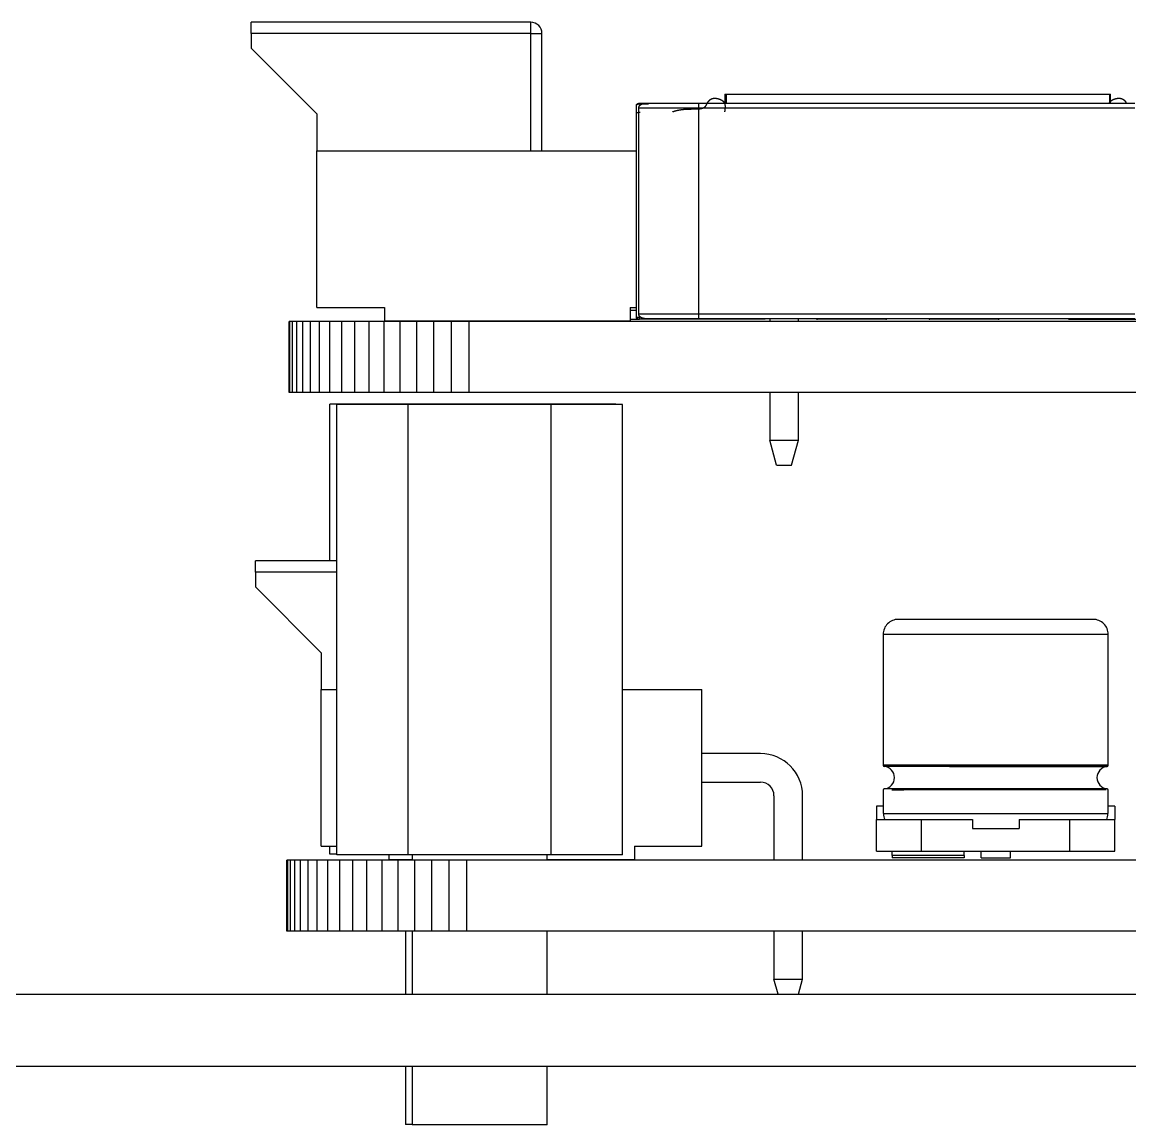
# Model space of a CAD drawing. Extents: x 0 to 11, y 0 to 8.5.
# Drawn here: x 2.8731 to 3.1961, y 3.0392 to 3.3607 of the extents above; entities that cross this region are included whole.
import ezdxf

# ---------------------------------------------------------------- set-up
doc = ezdxf.new("R2010")
doc.units = 0
doc.header["$LTSCALE"] = 0.5
doc.header["$MEASUREMENT"] = 0
doc.layers.add('TANGENT_LINES', color=7, linetype='CONTINUOUS')
doc.layers.add('VISIBLE', color=7, linetype='CONTINUOUS')

msp = doc.modelspace()

# ---------------------------------------------------------------- linework, layer by layer
at = {"layer": 'TANGENT_LINES'}
for p, q in [((3.021394598443453, 3.357383128529226), (3.021394598443453, 3.36066396842424)), ((3.021394598443453, 3.357383128529226), (2.939898535451327, 3.357383128529226)), ((3.021394598443453, 3.32313116002529), (3.021394598443453, 3.357383128529226)), ((3.021394598443453, 3.357383128529226), (3.024675438338466, 3.357383128529226)), ((3.070436593194109, 3.33572958522214), (3.070436593194109, 3.337041921180145)), ((3.078378268581786, 3.339666593096156), (3.078378268581786, 3.337041921180145)), ((3.190176818328965, 3.339666593096156), (3.190176818328965, 3.337041921180145)), ((3.052903784795159, 3.33572958522214), (3.070436593194109, 3.33572958522214)), ((3.070436593194109, 3.33572958522214), (3.197549454086498, 3.33572958522214)), ((3.070436593194109, 3.275493364749699), (3.070436593194109, 3.33572958522214)), ((3.070436593194109, 3.275493364749699), (3.052903784795159, 3.275493364749699)), ((3.197549454086498, 3.275493364749699), (3.070436593194109, 3.275493364749699)), ((3.070436593194109, 3.274181028791694), (3.070436593194109, 3.275493364749699)), ((2.995804047262351, 3.273524860812691), (2.995804047262351, 3.27339362721689)), ((3.006302734926392, 3.273524860812691), (3.006302734926392, 3.27339362721689)), ((3.056861640963138, 3.274049795195893), (3.056861640963138, 3.274137886789254)), ((2.964818828624583, 3.200325707866219), (2.941116159597494, 3.200325707866219)), ((3.189803823639489, 3.182171727113817), (3.124187025739226, 3.182171727113817)), ((3.189505595426779, 3.143662953695602), (3.124485316202768, 3.143662953695602)), ((3.189505595426779, 3.137128444539014), (3.124485316202769, 3.137128444539014)), ((3.147809072983321, 3.117714159309788), (3.126811697655237, 3.117714159309788))]:
    msp.add_line(p, q, dxfattribs=at)
at = {"layer": 'VISIBLE'}
for p, q in [((3.021394598440513, 3.36066396842424), (2.939898535451327, 3.36066396842424)), ((2.939898535451327, 3.357383128529226), (2.939898535451327, 3.36066396842424)), ((2.939898535451327, 3.357383128529226), (2.939898535451327, 3.353052419867809)), ((3.024675438338466, 3.32313116002529), (3.024675438338466, 3.357383128529226)), ((2.939898535451327, 3.353052419867809), (2.959058640438204, 3.333892314880933)), ((3.053284093325343, 3.336858464701769), (3.053284093325343, 3.337041451253696)), ((3.053284096606183, 3.337041921180145), (3.055765837157364, 3.337041921180145)), ((3.055095385845028, 3.337041921180145), (3.070436593194109, 3.337041921180145)), ((3.070436593194109, 3.337041921180145), (3.197549454086498, 3.337041921180145)), ((3.078007778894919, 3.339666593096156), (3.078007778894919, 3.337041921180145)), ((3.078007778894913, 3.339666593096156), (3.078378268581798, 3.339666593096156)), ((3.078378268581799, 3.339666593096156), (3.190176818328965, 3.339666593096156)), ((3.190176818328953, 3.339666593096156), (3.190420254981449, 3.339666593096156)), ((3.190420254981455, 3.337041921180145), (3.190420254981455, 3.339666593096156)), ((2.959058640438204, 3.333892314880933), (2.959058640438204, 3.32313116002529)), ((3.052188292800408, 3.334145455588048), (3.052188292800408, 3.336385753201158)), ((3.052188292800408, 3.274574729579095), (3.052188292800408, 3.334145455588032)), ((3.052903784795159, 3.275493364749699), (3.052903784795159, 3.33572958522214)), ((3.053284096606183, 3.336858464701763), (3.055765837157364, 3.336858464701763)), ((2.959058640438204, 3.32313116002529), (3.052188292800409, 3.32313116002529)), ((2.959058640438204, 3.277461868686707), (2.959058640438204, 3.32313116002529)), ((2.959058640438204, 3.277461868686707), (2.978743679808282, 3.277461868686707)), ((2.978743679808282, 3.277461868686707), (2.978743679808282, 3.273524860812691)), ((3.050397223115369, 3.277461868686707), (3.05218829280041, 3.277461868686707)), ((3.050397223115369, 3.277461868686707), (3.050397223115369, 3.273524860812691)), ((3.05039722311537, 3.276674467111904), (3.05218829280041, 3.276674467111904)), ((2.951174926527443, 3.27339362721689), (2.950922157498571, 3.27339362721689)), ((2.950922157498571, 3.252658719080407), (2.950922157498571, 3.27339362721689)), ((2.951174926527443, 3.252658719080407), (2.951174926527443, 3.27339362721689)), ((2.951930805792534, 3.27339362721689), (2.951174926527443, 3.27339362721689)), ((2.95318251182928, 3.27339362721689), (2.951930805792534, 3.27339362721689)), ((2.951930805792534, 3.252658719080407), (2.951930805792534, 3.27339362721689)), ((2.954917984270224, 3.27339362721689), (2.95318251182928, 3.27339362721689)), ((2.95318251182928, 3.252658719080407), (2.95318251182928, 3.27339362721689)), ((2.957120517078624, 3.27339362721689), (2.954917984270224, 3.27339362721689)), ((2.954917984270224, 3.252658719080407), (2.954917984270224, 3.27339362721689)), ((2.959768902905395, 3.27339362721689), (2.957120517078624, 3.27339362721689)), ((2.957120517078624, 3.252658719080407), (2.957120517078624, 3.27339362721689)), ((2.962837616816157, 3.27339362721689), (2.959768902905395, 3.27339362721689)), ((2.959768902905395, 3.252658719080407), (2.959768902905395, 3.27339362721689)), ((2.962837616816157, 3.252658719080407), (2.962837616816157, 3.27339362721689)), ((2.966297131251852, 3.27339362721689), (2.962837616816157, 3.27339362721689)), ((2.970114112879149, 3.27339362721689), (2.966297131251852, 3.27339362721689)), ((2.966297131251852, 3.252658719080407), (2.966297131251852, 3.27339362721689)), ((2.974251803167863, 3.27339362721689), (2.970114112879149, 3.27339362721689)), ((2.970114112879149, 3.252658719080407), (2.970114112879149, 3.27339362721689)), ((2.978670359598309, 3.27339362721689), (2.974251803167863, 3.27339362721689)), ((2.974251803167863, 3.252658719080407), (2.974251803167863, 3.27339362721689)), ((2.983327223115369, 3.27339362721689), (2.978670359598309, 3.27339362721689)), ((2.978670359598309, 3.252658719080407), (2.978670359598309, 3.27339362721689)), ((3.050397223115369, 3.273524860812691), (2.978743679808282, 3.273524860812691)), ((2.983327223115369, 3.252658719080407), (2.983327223115369, 3.27339362721689)), ((2.988177551199358, 3.27339362721689), (2.983327223115369, 3.27339362721689)), ((2.993174637813532, 3.27339362721689), (2.988177551199358, 3.27339362721689)), ((2.988177551199358, 3.252658719080407), (2.988177551199358, 3.27339362721689)), ((2.990554703430329, 3.273524860812691), (2.990554703430329, 3.27339362721689)), ((2.990888080474411, 3.273524860812691), (2.990888080474411, 3.27339362721689)), ((2.99827033335159, 3.27339362721689), (2.993174637813532, 3.27339362721689)), ((2.993174637813532, 3.252658719080407), (2.993174637813532, 3.27339362721689)), ((3.003415595818781, 3.27339362721689), (2.99827033335159, 3.27339362721689)), ((2.99827033335159, 3.252658719080407), (2.99827033335159, 3.27339362721689)), ((2.998428711280059, 3.273524860812691), (2.998428711016782, 3.27339362721689)), ((3.410239742800409, 3.27339362721689), (3.003415595818781, 3.27339362721689)), ((3.003415595818781, 3.252658719080407), (3.003415595818781, 3.27339362721689)), ((3.003678062898532, 3.273524860812691), (3.003678062894804, 3.27339362721689)), ((3.011218701365499, 3.273524860812691), (3.01121870135387, 3.27339362721689)), ((3.011552078758413, 3.27339362721689), (3.011552078758413, 3.273524860812691)), ((3.05039722311537, 3.274049795195893), (3.053064933220357, 3.274049795195893)), ((3.056861640963138, 3.274049795195893), (3.053064933220356, 3.274049795195893)), ((3.070436593194109, 3.274181028791694), (3.055095385845028, 3.274181028791694)), ((3.08973565671117, 3.274049795195893), (3.056861640963138, 3.274049795195893)), ((3.197549454086498, 3.274181028791694), (3.070436593194109, 3.274181028791694)), ((3.091112446212482, 3.274181028791694), (3.091112446212482, 3.27339362721689)), ((3.099445779545815, 3.27339362721689), (3.099445779545815, 3.274181028791694)), ((3.124937905530067, 3.274049795195893), (3.104990398968387, 3.274049795195893)), ((3.157746304480199, 3.274049795195893), (3.137798797918519, 3.274049795195893)), ((3.178250390569437, 3.274049795195893), (3.211124406317469, 3.274049795195893)), ((2.951174926527443, 3.252658719080407), (2.950922157498571, 3.252658719080407)), ((2.951930805792534, 3.252658719080407), (2.951174926527443, 3.252658719080407)), ((2.95318251182928, 3.252658719080407), (2.951930805792534, 3.252658719080407)), ((2.954917984270224, 3.252658719080407), (2.95318251182928, 3.252658719080407)), ((2.957120517078624, 3.252658719080407), (2.954917984270224, 3.252658719080407)), ((2.959768902905395, 3.252658719080407), (2.957120517078624, 3.252658719080407)), ((2.962837616816157, 3.252658719080407), (2.959768902905395, 3.252658719080407)), ((2.966297131251852, 3.252658719080407), (2.962837616816157, 3.252658719080407)), ((2.970114112879149, 3.252658719080407), (2.966297131251852, 3.252658719080407)), ((2.974251803167863, 3.252658719080407), (2.970114112879149, 3.252658719080407)), ((2.978670359598309, 3.252658719080407), (2.974251803167863, 3.252658719080407)), ((2.983327223115369, 3.252658719080407), (2.978670359598309, 3.252658719080407)), ((2.988177551199358, 3.252658719080407), (2.983327223115369, 3.252658719080407)), ((2.993174637813532, 3.252658719080407), (2.988177551199358, 3.252658719080407)), ((2.99827033335159, 3.252658719080407), (2.993174637813532, 3.252658719080407)), ((3.003415595818781, 3.252658719080407), (2.99827033335159, 3.252658719080407)), ((3.410239742800409, 3.252658719080407), (3.003415595818781, 3.252658719080407)), ((3.091112446212482, 3.252658719080407), (3.091112446212482, 3.238747957925552)), ((3.099445779545815, 3.238747957925552), (3.099445779545815, 3.252658719080407)), ((2.962851633522184, 3.203606547761232), (2.962851633522184, 3.249279013156659)), ((2.983687765284277, 3.249279013156659), (2.962851633522184, 3.249279013156659)), ((2.985654960386677, 3.249144605504014), (2.964818828624584, 3.249144605504014)), ((2.964818828624584, 3.117911009703489), (2.964818828624584, 3.249144605504014)), ((2.983687765284277, 3.249144605504014), (2.983687765284277, 3.249279013156659)), ((3.025360028808462, 3.249279013156659), (2.983687765284277, 3.249279013156659)), ((3.027327223910862, 3.249144605504014), (2.985654960386677, 3.249144605504014)), ((2.985654960386677, 3.117911009703489), (2.985654960386677, 3.249144605504014)), ((3.025360028808462, 3.249144605504014), (3.025360028808462, 3.249279013156659)), ((3.046196160570555, 3.249279013156659), (3.025360028808462, 3.249279013156659)), ((3.048163355672955, 3.249144605504014), (3.027327223910862, 3.249144605504014)), ((3.027327223910862, 3.117911009703489), (3.027327223910862, 3.249144605504014)), ((3.046196160570555, 3.249144605504014), (3.046196160570555, 3.249279013156659)), ((3.048163355672955, 3.117911009703489), (3.048163355672955, 3.249144605504014)), ((3.09308095014949, 3.231530110156523), (3.091112446212482, 3.238747957925552)), ((3.091112446212482, 3.238747957925552), (3.099445779545815, 3.238747957925552)), ((3.097477275608807, 3.231530110156523), (3.099445779545815, 3.238747957925552)), ((3.09308095014949, 3.231530110156523), (3.097477275608807, 3.231530110156523)), ((2.964818828624584, 3.203606547761232), (2.941116159597494, 3.203606547761232)), ((2.941116159597494, 3.200325707866219), (2.941116159597494, 3.203606547761232)), ((2.941116159597494, 3.200325707866219), (2.941116159597494, 3.195994999204802)), ((2.941116159597494, 3.195994999204802), (2.96027626458437, 3.176834894217925)), ((3.185429370446142, 3.186546180307164), (3.128561478932573, 3.186546180307164)), ((3.124187025739226, 3.182171727113817), (3.124187025739226, 3.143989679153437)), ((3.189803823639489, 3.143989679153437), (3.189803823639489, 3.182171727113817)), ((2.96027626458437, 3.176834894217925), (2.96027626458437, 3.166073739362282)), ((2.96027626458437, 3.120404448023699), (2.96027626458437, 3.166073739362282)), ((2.96027626458437, 3.166073739362282), (2.964818828624584, 3.166073739362282)), ((3.048163355672955, 3.166073739362282), (3.071299886631615, 3.166073739362282)), ((3.071299886631615, 3.120404448023699), (3.071299886631615, 3.166073739362282)), ((3.088393062484633, 3.147405760359657), (3.071299886631615, 3.147405760359657)), ((3.189803815570371, 3.143989679153438), (3.124187033808338, 3.143989679153438)), ((3.13023836348852, 3.143989679153437), (3.183752348314998, 3.143989679153437)), ((3.143498879336898, 3.143661595177542), (3.189475731634321, 3.143661595177541)), ((3.071299886631615, 3.139072427026324), (3.088393062484633, 3.139072427026324)), ((3.124187025739226, 3.136801719081193), (3.124187025739226, 3.129897011453266)), ((3.170491967904349, 3.13712980305707), (3.124515117744372, 3.13712980305707)), ((3.126684416404866, 3.136801719081193), (3.130238501250208, 3.136801719081193)), ((3.189173419453243, 3.136801719081193), (3.126684416404866, 3.136801719081193)), ((3.189803823639489, 3.129897011453266), (3.189803823639489, 3.136801719081193)), ((3.092330070358649, 3.135135419152308), (3.092330070358649, 3.116336206553883)), ((3.100663403691982, 3.116336206553883), (3.100663403691982, 3.135135419152308)), ((3.122218521802218, 3.132084238049946), (3.122218521802218, 3.12814723017593)), ((3.124187025739226, 3.132084238049946), (3.122218521802217, 3.132084238049946)), ((3.191772327576497, 3.132084238049946), (3.189803823639489, 3.132084238049946)), ((3.191772327576497, 3.132084238049946), (3.191772327576497, 3.12814723017593)), ((3.122218521802218, 3.12814723017593), (3.135341881382271, 3.12814723017593)), ((3.122218521802218, 3.118960878469894), (3.122218521802218, 3.12814723017593)), ((3.189693140438873, 3.12989382946854), (3.124297708939841, 3.12989382946854)), ((3.135341881382271, 3.12814723017593), (3.15020797033714, 3.12814723017593)), ((3.135341881382271, 3.118960878469894), (3.135341881382271, 3.12814723017593)), ((3.15020797033714, 3.12814723017593), (3.15020797033714, 3.12552255825992)), ((3.163782879041575, 3.12814723017593), (3.178648967996444, 3.12814723017593)), ((3.163782879041575, 3.12814723017593), (3.163782879041575, 3.12552255825992)), ((3.178648967996444, 3.12814723017593), (3.191772327576497, 3.12814723017593)), ((3.178648967996444, 3.118960878469894), (3.178648967996444, 3.12814723017593)), ((3.191772327576497, 3.118960878469894), (3.191772327576497, 3.12814723017593)), ((3.15020797033714, 3.12552255825992), (3.163782879041575, 3.12552255825992)), ((2.96027626458437, 3.120404448023699), (2.964818828624584, 3.120404448023699)), ((2.962851633522184, 3.118045417356134), (2.962851633522184, 3.120404448023699)), ((2.964818828624584, 3.118045417356134), (2.962851633522184, 3.118045417356134)), ((2.985654960386677, 3.117911009703489), (2.964818828624584, 3.117911009703489)), ((2.979961303954449, 3.117911009703489), (2.979961303954449, 3.116467440149683)), ((3.027327223910862, 3.117911009703489), (2.985654960386677, 3.117911009703489)), ((2.986806052778691, 3.117911009703489), (2.986806052778691, 3.116336206553883)), ((3.026176131518848, 3.116336206553883), (3.026176131518848, 3.117911009703489)), ((3.048163355672955, 3.117911009703489), (3.027327223910862, 3.117911009703489)), ((3.051614847261536, 3.120404448023699), (3.051614847261536, 3.116467440149683)), ((3.051614847261536, 3.120404448023699), (3.071299886631615, 3.120404448023699)), ((3.122218521802218, 3.118960878469894), (3.135341881382271, 3.118960878469894)), ((3.126811697655237, 3.117714159309788), (3.126811697655237, 3.118960878469894)), ((3.126811697655237, 3.117714159309788), (3.126811697655237, 3.116992374532885)), ((3.135341881382271, 3.118960878469894), (3.15273033282584, 3.118960878469894)), ((3.147809072983321, 3.117714159309788), (3.147809072983321, 3.118960878469894)), ((3.147809072983321, 3.117714159309788), (3.147809072983321, 3.116992374532885)), ((3.15273033282584, 3.118960878469894), (3.161260516552874, 3.118960878469894)), ((3.15273033282584, 3.116992374532886), (3.15273033282584, 3.118960878469894)), ((3.161260516552874, 3.118960878469894), (3.178648967996444, 3.118960878469894)), ((3.161260516552874, 3.116992374532886), (3.161260516552874, 3.118960878469894)), ((3.178648967996444, 3.118960878469894), (3.191772327576497, 3.118960878469894)), ((2.950302511303531, 3.0956012984174), (2.950302511303531, 3.116336206553883)), ((2.950555280332402, 3.116336206553883), (2.950302511303531, 3.116336206553883)), ((2.951311159597494, 3.116336206553883), (2.950555280332402, 3.116336206553883)), ((2.950555280332402, 3.0956012984174), (2.950555280332402, 3.116336206553883)), ((2.952562865634239, 3.116336206553883), (2.951311159597494, 3.116336206553883)), ((2.951311159597494, 3.0956012984174), (2.951311159597494, 3.116336206553883)), ((2.954298338075184, 3.116336206553883), (2.952562865634239, 3.116336206553883)), ((2.952562865634239, 3.0956012984174), (2.952562865634239, 3.116336206553883)), ((2.956500870883583, 3.116336206553883), (2.954298338075184, 3.116336206553883)), ((2.954298338075184, 3.0956012984174), (2.954298338075184, 3.116336206553883)), ((2.956500870883583, 3.0956012984174), (2.956500870883583, 3.116336206553883)), ((2.959149256710355, 3.116336206553883), (2.956500870883583, 3.116336206553883)), ((2.962217970621116, 3.116336206553883), (2.959149256710355, 3.116336206553883)), ((2.959149256710355, 3.0956012984174), (2.959149256710355, 3.116336206553883)), ((2.965677485056812, 3.116336206553883), (2.962217970621116, 3.116336206553883)), ((2.962217970621116, 3.0956012984174), (2.962217970621116, 3.116336206553883)), ((2.965677485056812, 3.0956012984174), (2.965677485056812, 3.116336206553883)), ((2.969494466684108, 3.116336206553883), (2.965677485056812, 3.116336206553883)), ((2.973632156972822, 3.116336206553883), (2.969494466684108, 3.116336206553883)), ((2.969494466684108, 3.0956012984174), (2.969494466684108, 3.116336206553883)), ((2.978050713403269, 3.116336206553883), (2.973632156972822, 3.116336206553883)), ((2.973632156972822, 3.0956012984174), (2.973632156972822, 3.116336206553883)), ((2.982707576920329, 3.116336206553883), (2.978050713403269, 3.116336206553883)), ((2.978050713403269, 3.0956012984174), (2.978050713403269, 3.116336206553883)), ((2.98680605277869, 3.116467440149683), (2.979961303954449, 3.116467440149683)), ((2.987557905004318, 3.116336206553883), (2.982707576920329, 3.116336206553883)), ((2.982707576920329, 3.0956012984174), (2.982707576920329, 3.116336206553883)), ((2.984838857676291, 3.116467440149683), (2.984838857676291, 3.116336206553883)), ((2.992554991618491, 3.116336206553883), (2.987557905004318, 3.116336206553883)), ((2.987557905004318, 3.0956012984174), (2.987557905004318, 3.116336206553883)), ((2.997650687156549, 3.116336206553883), (2.992554991618491, 3.116336206553883)), ((2.992554991618491, 3.0956012984174), (2.992554991618491, 3.116336206553883)), ((3.00279594962374, 3.116336206553883), (2.997650687156549, 3.116336206553883)), ((2.997650687156549, 3.0956012984174), (2.997650687156549, 3.116336206553883)), ((3.409620096605368, 3.116336206553883), (3.00279594962374, 3.116336206553883)), ((3.00279594962374, 3.0956012984174), (3.00279594962374, 3.116336206553883)), ((3.051614847261536, 3.116467440149683), (3.026176131518848, 3.116467440149683)), ((3.147809072983321, 3.116992374532886), (3.126811697655237, 3.116992374532886)), ((3.15273033282584, 3.116992374532886), (3.161260516552874, 3.116992374532886)), ((2.950555280332402, 3.0956012984174), (2.950302511303531, 3.0956012984174)), ((2.951311159597494, 3.0956012984174), (2.950555280332402, 3.0956012984174)), ((2.952562865634239, 3.0956012984174), (2.951311159597494, 3.0956012984174)), ((2.954298338075184, 3.0956012984174), (2.952562865634239, 3.0956012984174)), ((2.956500870883583, 3.0956012984174), (2.954298338075184, 3.0956012984174)), ((2.959149256710355, 3.0956012984174), (2.956500870883583, 3.0956012984174)), ((2.962217970621116, 3.0956012984174), (2.959149256710355, 3.0956012984174)), ((2.965677485056812, 3.0956012984174), (2.962217970621116, 3.0956012984174)), ((2.969494466684108, 3.0956012984174), (2.965677485056812, 3.0956012984174)), ((2.973632156972822, 3.0956012984174), (2.969494466684108, 3.0956012984174)), ((2.978050713403269, 3.0956012984174), (2.973632156972822, 3.0956012984174)), ((2.982707576920329, 3.0956012984174), (2.978050713403269, 3.0956012984174)), ((2.987557905004318, 3.0956012984174), (2.982707576920329, 3.0956012984174)), ((2.984838857676291, 3.0956012984174), (2.984838857676291, 3.077228595005327)), ((2.986806052778691, 3.0956012984174), (2.986806052778691, 3.077228595005327)), ((2.992554991618491, 3.0956012984174), (2.987557905004318, 3.0956012984174)), ((2.997650687156549, 3.0956012984174), (2.992554991618491, 3.0956012984174)), ((3.00279594962374, 3.0956012984174), (2.997650687156549, 3.0956012984174)), ((3.409620096605368, 3.0956012984174), (3.00279594962374, 3.0956012984174)), ((3.026176131518848, 3.077228595005327), (3.026176131518848, 3.0956012984174)), ((3.092330070358649, 3.0956012984174), (3.092330070358649, 3.081690537262544)), ((3.100663403691982, 3.081690537262544), (3.100663403691982, 3.0956012984174)), ((3.092330070358649, 3.081690537262544), (3.100663403691982, 3.081690537262544)), ((3.093546963701526, 3.077228595005327), (3.092330070358649, 3.081690537262544)), ((3.099446510349104, 3.077228595005327), (3.100663403691982, 3.081690537262544)), ((2.23507941419067, 3.077228595005327), (4.964738206841588, 3.077228595005327)), ((2.23507941419067, 3.056231219677243), (4.964738206841588, 3.056231219677243)), ((2.984838857676291, 3.056231219677243), (2.984838857676291, 3.039305259875819)), ((2.986806052778691, 3.056231219677243), (2.986806052778691, 3.039170852223174)), ((3.026176131518848, 3.039170852223174), (3.026176131518848, 3.056231219677243)), ((2.986806052778691, 3.039305259875819), (2.984838857676291, 3.039305259875819)), ((3.026176131518848, 3.039170852223174), (2.986806052778691, 3.039170852223174))]:
    msp.add_line(p, q, dxfattribs=at)
for centre, radius, start, end in [((3.021394598443453, 3.357383128529226), 0.0032808398950131, 6.45e-14, 90.00000005134117), ((3.104990398968387, 3.274574729579095), 0.0005249343832021, 228.5903778906809, 270), ((3.124937905530067, 3.274574729579095), 0.0005249343832021, 270, 311.4096221091459), ((3.137798797918519, 3.274574729579095), 0.0005249343832021, 228.5903778906125, 270), ((3.157746304480199, 3.274574729579095), 0.0005249343832021, 270, 311.4096221091459), ((3.128561478932572, 3.182171727113817), 0.0043744531933465, 89.99999999999419, 180), ((3.185429370446142, 3.182171727113817), 0.0043744531933465, 0, 90.00000000000581), ((3.088393062484633, 3.135135419152308), 0.0122703412073491, 2.0737e-12, 90), ((3.124515117744396, 3.143989679113598), 0.0003280839360576, 179.9999930424941, 264.7786980956212), ((3.124187025739226, 3.140395699117308), 0.0032808398950131, 275.2159491213865, 84.7840508786212), ((3.189803823639489, 3.140395699117308), 0.0032808398950131, 95.21594912137108, 264.7840508786135), ((3.189475731634322, 3.143989679113598), 0.0003280839360576, 275.2213019042243, 6.9575059226e-06), ((3.088393062484633, 3.135135419152308), 0.0039370078740157, 0, 90), ((3.124515117744373, 3.136801719121031), 0.0003280839360382, 95.22130190056068, 180.000006957661), ((3.18947573163434, 3.136801719121031), 0.0003280839360382, 359.999993042339, 84.77869809951657), ((3.128561478932572, 3.129787650123437), 0.0042650918635171, 178.5734757623495, 202.6198649480413), ((3.185429370446142, 3.129787650123437), 0.0042650918635171, 337.3801350519586, 1.426524237650555)]:
    msp.add_arc(centre, radius, start, end, dxfattribs=at)
msp.add_rational_spline([(3.052188292800408, 3.336385753201143), (3.052188292800408, 3.337041921180145), (3.053284093325343, 3.337041921180145)], [1, 0.707106781187, 1], degree=2, dxfattribs=at)
for points, weights, knots in [([(3.052903784795159, 3.33572958522214), (3.052903784795159, 3.336132926926511), (3.053282094157956, 3.336466644671184), (3.053673317051819, 3.336811753818997), (3.054325494959667, 3.336958280927267), (3.054697769590473, 3.337041921180145), (3.055095385845028, 3.337041921180145)], [1, 0.8870697741805513, 0.8612240903338826, 0.8360339080857242, 0.8935669848845664, 0.9301030817365344, 1], [0, 0, 0, 0.6056486545513916, 0.6056486545513916, 1.195936769078026, 1.195936769078026, 1.570796326795, 1.570796326795, 1.570796326795]), ([(3.055095385845028, 3.274181028791694), (3.054014907764646, 3.274181028791693), (3.053356965649214, 3.274694236001003), (3.052903784795159, 3.275047725580052), (3.052903784795159, 3.275493364749699)], [1, 0.8304193693268573, 0.8572078482974672, 0.8766874118601427, 1], [0, 0, 0, 0.9094667088452544, 0.9094667088452544, 1.570796326795, 1.570796326795, 1.570796326795])]:
    msp.add_rational_spline(points, weights, degree=2, knots=knots, dxfattribs=at)
for points, degree, knots in [([(3.062790013517874, 3.334558811779524), (3.063063834671908, 3.334660873322246), (3.06335536267122, 3.334758670121496), (3.063666035869126, 3.334851332724999), (3.063997043649091, 3.334937752826523), (3.064349156351715, 3.335016672305383), (3.064722499867319, 3.33508678477432), (3.065115868748659, 3.335146974943596), (3.065748384333217, 3.335224004625762), (3.065976354597955, 3.335248113462678), (3.06620832214634, 3.335269067594568), (3.066443546505383, 3.335286887814358), (3.066681313773007, 3.335301687880631), (3.06692094331638, 3.335313666665657), (3.067161794470278, 3.335323100303531), (3.067632070734779, 3.335337188477324), (3.067861478505461, 3.335342071517757), (3.068091171275264, 3.335345277659358), (3.068320895701039, 3.335347169769305), (3.068550471499464, 3.335348156431156), (3.068779788605724, 3.335348712131628), (3.069008800360579, 3.335349440585289), (3.069350980304569, 3.335352044740381), (3.069462365938611, 3.335353142560487), (3.069571593993808, 3.335354562313032), (3.069678588675645, 3.335356391578872), (3.069783274028926, 3.335358717864187), (3.069885573937731, 3.335361628600473), (3.069985412125461, 3.335365211144581), (3.070179973733624, 3.335373892696969), (3.070274809909713, 3.335378979314266), (3.070366813513374, 3.335385000597245), (3.070456625432417, 3.335391739404856), (3.070542925179792, 3.335399747493072), (3.070626826130094, 3.335408824181353), (3.070707909864345, 3.33541887338983), (3.070954336219529, 3.335453580212875), (3.071112534882863, 3.335482094916497), (3.071258527960882, 3.335515066010617), (3.07139161279054, 3.335551772501838), (3.071512127796577, 3.335591393728859), (3.071620929988716, 3.335633159861536), (3.071719083275159, 3.335676438930775), (3.07191506581121, 3.335774395498938), (3.072008632056931, 3.335829627095171), (3.072090858709648, 3.335885844005224), (3.072163620060474, 3.335942585170473), (3.072228429777298, 3.33599951812983), (3.072286555546616, 3.336056422338728), (3.072339080891537, 3.336113177323794), (3.072448277386472, 3.336242337568334), (3.072501816973046, 3.336314500419909), (3.072549385018322, 3.336386049368885), (3.07259234558785, 3.336456837889673), (3.0726317656118, 3.336526756165276), (3.072668543121734, 3.336595722689725), (3.072703472832337, 3.336663679097573), (3.072756657894149, 3.336769036185237), (3.072775670341852, 3.336807133440932), (3.072794493264241, 3.336844867692848), (3.072813088565408, 3.336882233987481), (3.072831703132574, 3.336919219549436), (3.072850543220041, 3.33695581321571), (3.072869458421511, 3.336992014459109), (3.072940529560605, 3.337125641911995), (3.072993479098138, 3.337220490289791), (3.073047564696774, 3.337312257713229), (3.073102984191013, 3.337400848349699), (3.073159929429096, 3.337486174548583), (3.073218598168243, 3.337568156443728), (3.073279205969962, 3.337646721555723), (3.073387232353033, 3.337775892648741), (3.073433598007233, 3.33782817333588), (3.073481196722128, 3.337878622297927), (3.073530128697876, 3.33792721688592), (3.073580509685435, 3.337973935861103), (3.073632488000894, 3.338018759296536), (3.073686261540094, 3.338061668478479), (3.073769186947075, 3.338122529373032), (3.073796764295841, 3.338141957937337), (3.073824859817377, 3.338160929515053), (3.073853509390291, 3.338179442077678), (3.073882755371944, 3.33819749353298), (3.073912650176524, 3.338215081703859), (3.073943259853099, 3.338232204307297), (3.074005512911209, 3.338265215248636), (3.074037132334831, 3.338281119206484), (3.074069578283991, 3.338296570328124), (3.074103016183375, 3.338311564138898), (3.074137512136078, 3.338326098971431), (3.074173209939267, 3.338340171158058), (3.074210462932653, 3.338353771698085), (3.07427135705449, 3.338374253974489), (3.074293781381931, 3.338381460812403), (3.074316807283742, 3.338388517321667), (3.074340485773191, 3.338395422444279), (3.074364878833781, 3.338402174631523), (3.074390067576997, 3.338408771733741), (3.074416160399897, 3.338415210889791), (3.074473343242731, 3.338428437013938), (3.074504597481406, 3.338435172017403), (3.074537353617233, 3.338441703566746), (3.074571833376629, 3.3384480337442), (3.074608501409438, 3.338454144575132), (3.074647840220894, 3.338460009325329), (3.074690469492377, 3.338465592284975), (3.074775743734083, 3.338474844003203), (3.074813321589254, 3.338478343123098), (3.074851153719346, 3.338481297861221), (3.074889185389359, 3.338483710754187), (3.074927369788703, 3.338485587858872), (3.074965660642508, 3.33848693800819), (3.075004004822797, 3.338487772066694), (3.075084236002443, 3.338488463060368), (3.075126354569477, 3.338488223792455), (3.075166730890212, 3.338487375857206), (3.075204719752968, 3.33848607082861), (3.075240110594976, 3.338484450031195), (3.075272913427167, 3.338482614593623), (3.075303428501576, 3.338480639823452), (3.07536480552407, 3.338476158457009), (3.075396354651655, 3.338473532177612), (3.075428244490054, 3.338470592826996), (3.075460796516511, 3.338467289117901), (3.075493743912456, 3.338463613322193), (3.075526504550986, 3.338459623154056), (3.075558257266498, 3.338455456846103), (3.075620435626131, 3.338446801409922), (3.075651427737574, 3.338442179701234), (3.075681176209031, 3.338437477744673), (3.075709922656629, 3.338432694029292), (3.075737830954647, 3.33842782626361), (3.075765023985632, 3.338422872836287), (3.075791598030539, 3.338417833555053), (3.075895015644792, 3.338397465897927), (3.075968167578243, 3.338381341219279), (3.076038497463401, 3.338364371022573), (3.076106551072679, 3.33834657158046), (3.076172694110212, 3.338327954911064), (3.076237220554884, 3.338308529633426), (3.076300276282403, 3.338288297798846), (3.07639406018886, 3.338256332216996), (3.076425750407141, 3.338245190057494), (3.076457097737285, 3.338233831914541), (3.076488114350094, 3.338222258220276), (3.076518805756879, 3.338210469189581), (3.076549173135343, 3.338198464877927), (3.076579215655606, 3.338186245239161), (3.076880788044726, 3.338060053143032), (3.077125518980015, 3.337928261035827), (3.077343256713348, 3.337778460570946), (3.07753217436882, 3.337610841628269), (3.077690738505291, 3.337425815940709), (3.077817941119214, 3.33722406308483), (3.077912989111065, 3.33700657002403), (3.078026846384765, 3.336587061242783), (3.078056697805579, 3.336390059133794), (3.078070090455093, 3.336184411736221), (3.078070127332613, 3.335970936151208), (3.078059559617692, 3.335750506054712), (3.078041001931143, 3.335524032885906), (3.078016835116983, 3.335292448158255), (3.077982284459988, 3.334995309711562), (3.077974926841852, 3.334933645252625), (3.077967390663781, 3.334871717939988), (3.07795971705075, 3.334809545350145), (3.077951946825514, 3.334747145235447), (3.07794412050869, 3.334684535524082), (3.077936278318676, 3.334621734320093), (3.077928460171747, 3.334558759903334)], 8, [3.1940027638e-06, 3.1940027638e-06, 3.1940027638e-06, 3.1940027638e-06, 3.1940027638e-06, 3.1940027638e-06, 3.1940027638e-06, 3.1940027638e-06, 3.1940027638e-06, 0.05027487033907, 0.05027487033907, 0.05027487033907, 0.05027487033907, 0.05027487033907, 0.05027487033907, 0.05027487033907, 0.07769043966999, 0.07769043966999, 0.07769043966999, 0.07769043966999, 0.07769043966999, 0.07769043966999, 0.07769043966999, 0.103666279388, 0.103666279388, 0.103666279388, 0.103666279388, 0.103666279388, 0.103666279388, 0.103666279388, 0.116553276768, 0.116553276768, 0.116553276768, 0.116553276768, 0.116553276768, 0.116553276768, 0.116553276768, 0.129435181519, 0.129435181519, 0.129435181519, 0.129435181519, 0.129435181519, 0.129435181519, 0.129435181519, 0.156992437569, 0.156992437569, 0.156992437569, 0.156992437569, 0.156992437569, 0.156992437569, 0.156992437569, 0.190340538112, 0.190340538112, 0.190340538112, 0.190340538112, 0.190340538112, 0.190340538112, 0.190340538112, 0.233121361028, 0.233121361028, 0.233121361028, 0.233121361028, 0.233121361028, 0.233121361028, 0.233121361028, 0.257704489639, 0.257704489639, 0.257704489639, 0.257704489639, 0.257704489639, 0.257704489639, 0.257704489639, 0.324874110968, 0.324874110968, 0.324874110968, 0.324874110968, 0.324874110968, 0.324874110968, 0.324874110968, 0.373261833619, 0.373261833619, 0.373261833619, 0.373261833619, 0.373261833619, 0.373261833619, 0.373261833619, 0.396741168258, 0.396741168258, 0.396741168258, 0.396741168258, 0.396741168258, 0.396741168258, 0.396741168258, 0.419799950994, 0.419799950994, 0.419799950994, 0.419799950994, 0.419799950994, 0.419799950994, 0.419799950994, 0.432723493479, 0.432723493479, 0.432723493479, 0.432723493479, 0.432723493479, 0.432723493479, 0.432723493479, 0.447028567954, 0.447028567954, 0.447028567954, 0.447028567954, 0.447028567954, 0.447028567954, 0.447028567954, 0.458126166238, 0.458126166238, 0.458126166238, 0.458126166238, 0.458126166238, 0.458126166238, 0.458126166238, 0.47025763721, 0.47025763721, 0.47025763721, 0.47025763721, 0.47025763721, 0.47025763721, 0.47025763721, 0.483989873975, 0.483989873975, 0.483989873975, 0.483989873975, 0.483989873975, 0.483989873975, 0.483989873975, 0.499138841338, 0.499138841338, 0.499138841338, 0.499138841338, 0.499138841338, 0.499138841338, 0.499138841338, 0.544207578984, 0.544207578984, 0.544207578984, 0.544207578984, 0.544207578984, 0.544207578984, 0.544207578984, 0.567610357018, 0.567610357018, 0.567610357018, 0.567610357018, 0.567610357018, 0.567610357018, 0.567610357018, 0.781701133666, 0.781701133666, 0.781701133666, 0.781701133666, 0.781701133666, 0.781701133666, 0.781701133666, 0.954902832583, 0.954902832583, 0.954902832583, 0.954902832583, 0.954902832583, 0.954902832583, 0.954902832583, 1, 1, 1, 1, 1, 1, 1, 1, 1]), ([(3.190151114635873, 3.337137555146862), (3.190237273334013, 3.337303889305557), (3.190343306523819, 3.337460302261476), (3.190468906979902, 3.337606300487665), (3.190613566128797, 3.337741513935801), (3.19077664765745, 3.33786568350838), (3.190957380591993, 3.337978647803014), (3.191155057977385, 3.338080327969332), (3.191413220492194, 3.338189021326983), (3.191457413313742, 3.338206869392403), (3.191502306943309, 3.338224254059988), (3.191547891766957, 3.338241175712061), (3.191594180480225, 3.338257633714253), (3.191641220509529, 3.338273626209568), (3.191689085740776, 3.338289150760657), (3.191786225601498, 3.338319142432311), (3.191835486640461, 3.338333614956471), (3.191885711934149, 3.338347623256602), (3.191937029965973, 3.338361164575985), (3.191989591981931, 3.338374234583715), (3.192043597539004, 3.338386827210788), (3.192099370061734, 3.338398933296051), (3.192190805510658, 3.338417192500132), (3.192224885350947, 3.338423678677179), (3.192259833346524, 3.338429997268636), (3.19229581274012, 3.338436144335815), (3.192333001316826, 3.338442113267035), (3.192371620140291, 3.338447894413702), (3.192412028305763, 3.338453472401261), (3.192492911098939, 3.338463567251969), (3.192531377500054, 3.338467944749318), (3.192571989537955, 3.338472159941812), (3.192616207315999, 3.338476217400447), (3.192664750538361, 3.338480106146077), (3.192719104606498, 3.338483516106838), (3.19277922703096, 3.338486253431746), (3.192878831886651, 3.338488166709115), (3.19290875855536, 3.338488445169888), (3.192938044299319, 3.338488415433027), (3.19296642858121, 3.338488098621048), (3.192993772196489, 3.338487526302625), (3.193020002222935, 3.338486732830202), (3.193045087598892, 3.338485751921255), (3.1930690281957, 3.338484614715604), (3.193104509767271, 3.338482929300488), (3.19313747680514, 3.33848090057607), (3.193167928890464, 3.338478629914742), (3.193196014847211, 3.338476206252446), (3.193221954603993, 3.338473692197383), (3.193246104061638, 3.338471125781333), (3.1932688938457, 3.338468494384749), (3.193343858444096, 3.338459158795618), (3.1933907540005, 3.338452111162822), (3.193434035792193, 3.338444709020723), (3.193474383797036, 3.338436986798964), (3.193512333767837, 3.338428970934082), (3.19354840847613, 3.338420679411549), (3.193582826103624, 3.338412108789384), (3.193647866094306, 3.338394680356444), (3.19367850665508, 3.3383858571384), (3.193708025028021, 3.338376782323675), (3.193736541720567, 3.338367458993557), (3.193764142933545, 3.338357889350972), (3.193790912770802, 3.338348075192927), (3.193816944231458, 3.338338018296208), (3.193906673398453, 3.338301618758465), (3.193966825163926, 3.338273973245801), (3.194023940739214, 3.338244807169345), (3.194078605701734, 3.338214137030919), (3.194131153266524, 3.338181976543531), (3.194181847884188, 3.338148338315316), (3.194230933917233, 3.338113233516995), (3.194328948345723, 3.338037968117166), (3.194377703364346, 3.337997636156156), (3.194424998562876, 3.337955687638281), (3.194470976427666, 3.337912137418046), (3.194515747976944, 3.337867001276602), (3.19455940291743, 3.337820295982586), (3.19460201980117, 3.337772039352901), (3.194687970280234, 3.337669308590291), (3.194731177090326, 3.337614634571447), (3.194773383014598, 3.337558251226173), (3.194814666862894, 3.337500183243713), (3.194855102011252, 3.337440457108628), (3.194894758560486, 3.337379101175955), (3.194933705494772, 3.337316145746385), (3.194972012840235, 3.33725162314142)], 8, [0.192541815593927, 0.192541815593927, 0.192541815593927, 0.192541815593927, 0.192541815593927, 0.192541815593927, 0.192541815593927, 0.192541815593927, 0.192541815593927, 0.329075748584, 0.329075748584, 0.329075748584, 0.329075748584, 0.329075748584, 0.329075748584, 0.329075748584, 0.356738287571, 0.356738287571, 0.356738287571, 0.356738287571, 0.356738287571, 0.356738287571, 0.356738287571, 0.384183114817, 0.384183114817, 0.384183114817, 0.384183114817, 0.384183114817, 0.384183114817, 0.384183114817, 0.3999206805229999, 0.3999206805229999, 0.3999206805229999, 0.3999206805229999, 0.3999206805229999, 0.3999206805229999, 0.3999206805229999, 0.413885279369, 0.413885279369, 0.413885279369, 0.413885279369, 0.413885279369, 0.413885279369, 0.413885279369, 0.4199218749999994, 0.4199218749999994, 0.4199218749999994, 0.4199218749999994, 0.4199218749999994, 0.4199218749999994, 0.4199218749999994, 0.4199218749999994, 0.428868514954, 0.428868514954, 0.428868514954, 0.428868514954, 0.428868514954, 0.428868514954, 0.428868514954, 0.450452273594, 0.450452273594, 0.450452273594, 0.450452273594, 0.450452273594, 0.450452273594, 0.450452273594, 0.471319373775, 0.471319373775, 0.471319373775, 0.471319373775, 0.471319373775, 0.471319373775, 0.471319373775, 0.524212594239, 0.524212594239, 0.524212594239, 0.524212594239, 0.524212594239, 0.524212594239, 0.524212594239, 0.58019780861, 0.58019780861, 0.58019780861, 0.58019780861, 0.58019780861, 0.58019780861, 0.58019780861, 0.6397280540466475, 0.6397280540466475, 0.6397280540466475, 0.6397280540466475, 0.6397280540466475, 0.6397280540466475, 0.6397280540466475, 0.6397280540466475, 0.6397280540466475]), ([(3.052188292800408, 3.336385753201141), (3.052195956063117, 3.336424261876949), (3.052211482647244, 3.336502284543959), (3.052296906357794, 3.336599383114414), (3.052514073685273, 3.336732235464155), (3.052874973382538, 3.336831227245839), (3.053145586438113, 3.336843468587646), (3.053284093325343, 3.336849734028704)], 3, [0, 0, 0, 0, 0.1387858324052847, 0.2811948362397987, 0.484714654998686, 0.7362633926884852, 1, 1, 1, 1]), ([(3.052188292800408, 3.334145455588032), (3.052196975235414, 3.334168571337772), (3.052215644220432, 3.334218274858191), (3.052301931604761, 3.33427049111335), (3.052511504253837, 3.334344523811106), (3.052684805235957, 3.334373162844614), (3.052884004837915, 3.334403585941388), (3.053135353676792, 3.334412169693272), (3.053284093325343, 3.334417249264135)], 3, [0, 0, 0, 0, 0.105500073923894, 0.2268464201939244, 0.4115023489580817, 0.5763853519998832, 0.7493193358449317, 1, 1, 1, 1]), ([(3.052188292800408, 3.274574729579095), (3.052212353189618, 3.274586482621187), (3.052275767517653, 3.274617459313215), (3.052524301746809, 3.274641977102279), (3.052869018590107, 3.274674838874598), (3.053142007018312, 3.274695308860112), (3.053284093325344, 3.274705963174896)], 3, [0, 0, 0, 0, 0.1471092576416345, 0.3877258443264849, 0.6813206543499581, 1, 1, 1, 1]), ([(3.053064933220356, 3.274049795195893), (3.053084187734883, 3.274060936426526), (3.053131870767718, 3.27408852723726), (3.053175952381065, 3.27424593973776), (3.053201890433563, 3.27434444053628), (3.053229761027019, 3.27446567073027), (3.053256453308109, 3.274586365362225), (3.053274913124189, 3.274666240624313), (3.053284093325343, 3.274705963174641)], 3, [0, 0, 0, 0, 0.1309571164048176, 0.3243100454679015, 0.4854880004663302, 0.6555217068315191, 0.8286884326951311, 1, 1, 1, 1])]:
    msp.add_open_spline(points, degree=degree, knots=knots, dxfattribs=at)
msp.add_open_spline([(3.053064933220356, 3.274049795195893), (3.052835429296052, 3.274049795195893), (3.052605944897679, 3.27409295933517), (3.052404656290868, 3.274179354172214), (3.052260376913007, 3.274299886272105), (3.052188292800408, 3.274437302079512), (3.052188292800408, 3.274574729579095)], degree=6, dxfattribs=at)

doc.saveas('drawing.dxf')
